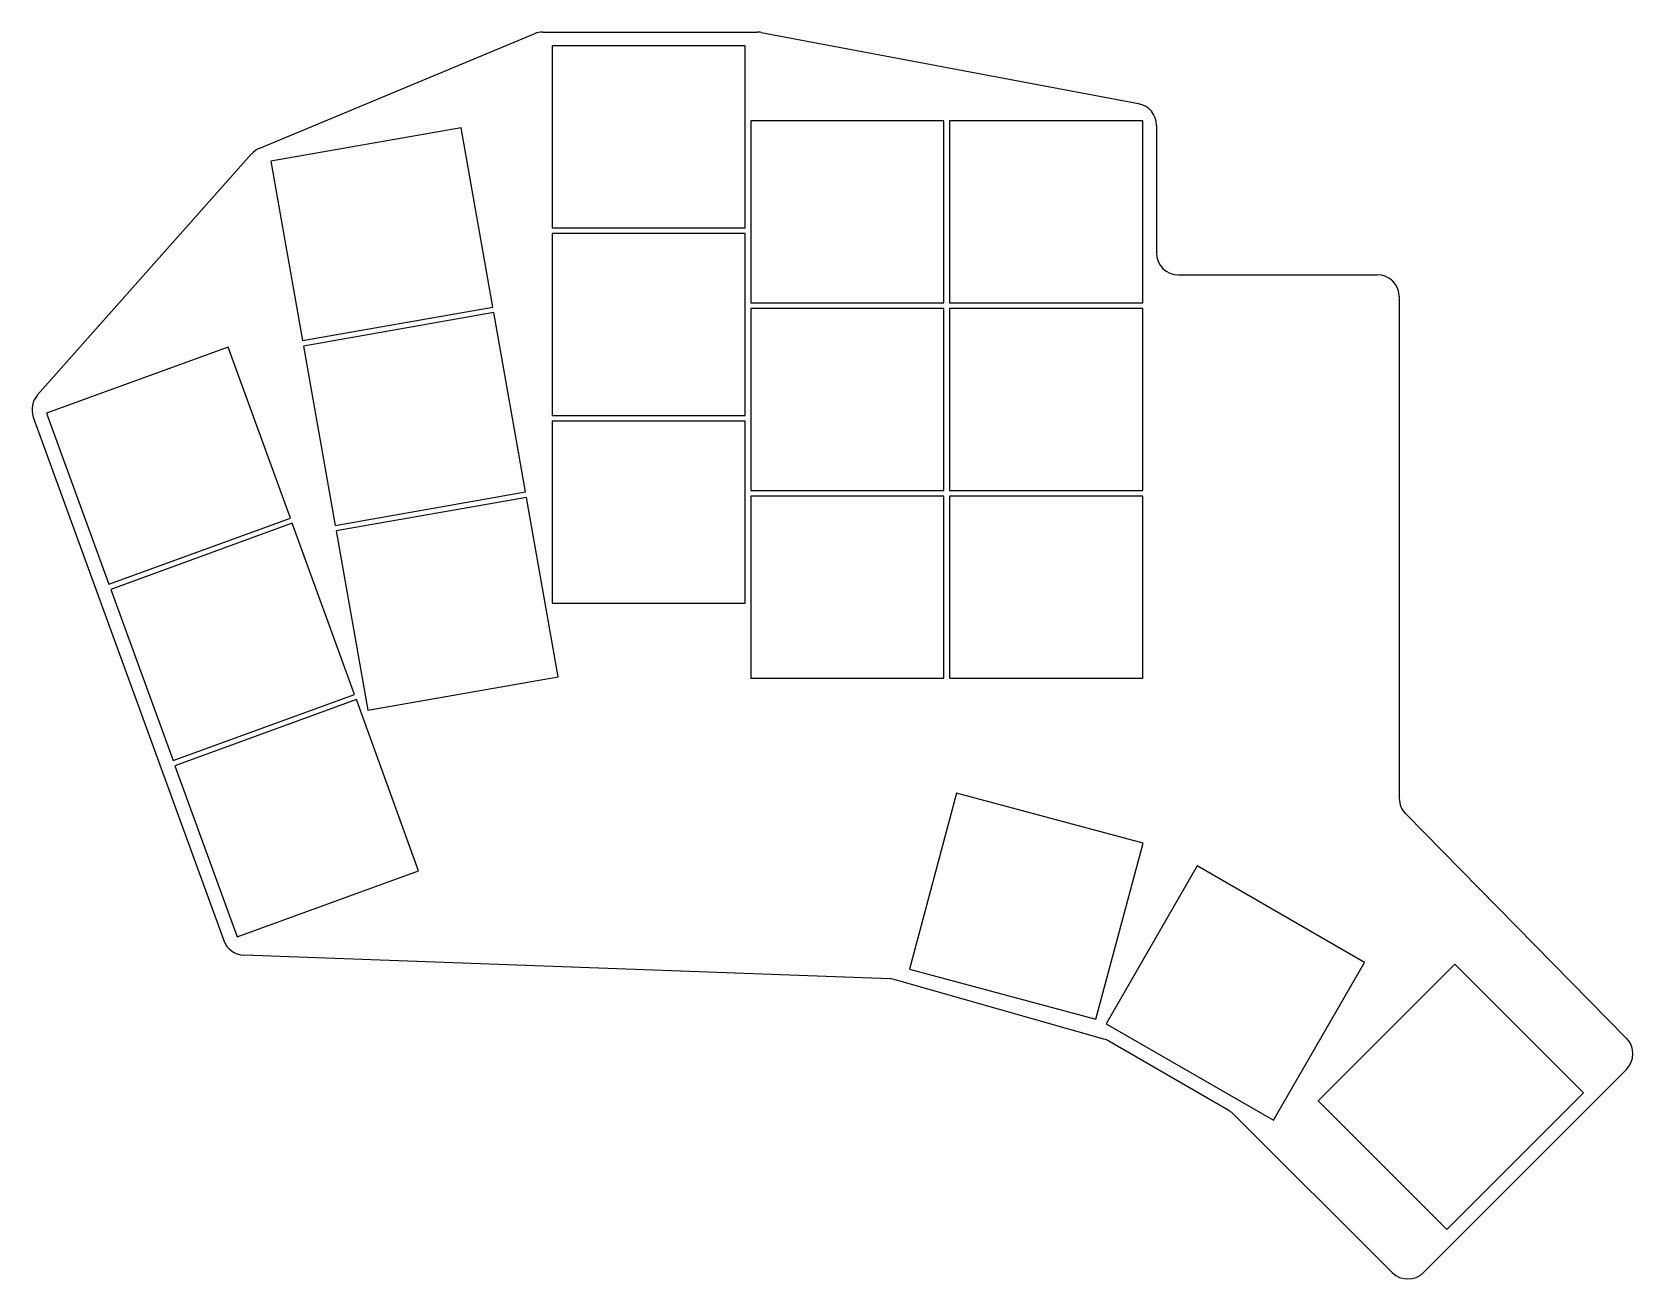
# Model space of a CAD drawing. Header units: millimetres. Extents: x 26 to 171, y -142 to -29.
import ezdxf

# ---------------------------------------------------------------- set-up
doc = ezdxf.new("R2010")
doc.units = ezdxf.units.MM

msp = doc.modelspace()

# ---------------------------------------------------------------- linework, layer by layer
for p, q in [((46.64, -39.29), (71.52, -28.93)), ((72.29, -28.77), (91.71, -28.77)), ((92.08, -28.81), (126.26, -35.26)), ((90.64, -30.02), (73.14, -30.02)), ((73.14, -30.02), (73.14, -46.52)), ((90.64, -46.52), (90.64, -30.02)), ((64.9, -37.44), (47.66, -40.48)), ((67.76, -53.69), (64.9, -37.44)), ((108.64, -36.82), (91.14, -36.82)), ((91.14, -36.82), (91.14, -53.32)), ((108.64, -53.32), (108.64, -36.82)), ((126.64, -36.82), (109.14, -36.82)), ((109.14, -36.82), (109.14, -53.32)), ((126.64, -53.32), (126.64, -36.82)), ((127.89, -37.23), (127.89, -48.77)), ((26.52, -61.65), (45.91, -39.81)), ((47.66, -40.48), (50.53, -56.73)), ((73.14, -46.52), (90.64, -46.52)), ((90.64, -47.02), (73.14, -47.02)), ((73.14, -47.02), (73.14, -63.52)), ((90.64, -63.52), (90.64, -47.02)), ((129.89, -50.77), (147.89, -50.77)), ((91.14, -53.32), (108.64, -53.32)), ((109.14, -53.32), (126.64, -53.32)), ((149.89, -52.77), (149.89, -98.2)), ((50.53, -56.73), (67.76, -53.69)), ((67.85, -54.19), (50.61, -57.22)), ((70.71, -70.43), (67.85, -54.19)), ((108.64, -53.82), (91.14, -53.82)), ((91.14, -53.82), (91.14, -70.32)), ((108.64, -70.32), (108.64, -53.82)), ((126.64, -53.82), (109.14, -53.82)), ((109.14, -53.82), (109.14, -70.32)), ((126.64, -70.32), (126.64, -53.82)), ((43.77, -57.31), (27.33, -63.29)), ((49.42, -72.81), (43.77, -57.31)), ((50.61, -57.22), (53.48, -73.47)), ((26.13, -63.66), (43.39, -111.08)), ((27.33, -63.29), (32.97, -78.8)), ((73.14, -63.52), (90.64, -63.52)), ((90.64, -64.02), (73.14, -64.02)), ((73.14, -64.02), (73.14, -80.52)), ((90.64, -80.52), (90.64, -64.02)), ((53.48, -73.47), (70.71, -70.43)), ((70.8, -70.93), (53.57, -73.97)), ((73.67, -87.18), (70.8, -70.93)), ((91.14, -70.32), (108.64, -70.32)), ((108.64, -70.82), (91.14, -70.82)), ((91.14, -70.82), (91.14, -87.32)), ((108.64, -87.32), (108.64, -70.82)), ((109.14, -70.32), (126.64, -70.32)), ((126.64, -70.82), (109.14, -70.82)), ((109.14, -70.82), (109.14, -87.32)), ((126.64, -87.32), (126.64, -70.82)), ((32.97, -78.8), (49.42, -72.81)), ((49.59, -73.28), (33.14, -79.27)), ((55.23, -88.79), (49.59, -73.28)), ((53.57, -73.97), (56.43, -90.22)), ((33.14, -79.27), (38.79, -94.77)), ((73.14, -80.52), (90.64, -80.52)), ((56.43, -90.22), (73.67, -87.18)), ((91.14, -87.32), (108.64, -87.32)), ((109.14, -87.32), (126.64, -87.32)), ((38.79, -94.77), (55.23, -88.79)), ((55.4, -89.25), (38.96, -95.24)), ((61.04, -104.76), (55.4, -89.25)), ((38.96, -95.24), (44.6, -110.75)), ((109.78, -97.74), (105.51, -113.68)), ((126.68, -102.27), (109.78, -97.74)), ((150.47, -99.61), (170.49, -119.94)), ((122.41, -118.21), (126.68, -102.27)), ((131.59, -104.32), (123.34, -118.61)), ((146.74, -113.07), (131.59, -104.32)), ((44.6, -110.75), (61.04, -104.76)), ((103.73, -114.55), (45.2, -112.4)), ((138.49, -127.36), (146.74, -113.07)), ((105.51, -113.68), (122.41, -118.21)), ((154.91, -113.22), (142.54, -125.59)), ((166.58, -124.89), (154.91, -113.22)), ((123.12, -120), (104.21, -114.63)), ((123.34, -118.61), (138.49, -127.36)), ((134.39, -126.44), (123.58, -120.2)), ((170.48, -122.76), (152.08, -141.15)), ((142.54, -125.59), (154.2, -137.26)), ((154.2, -137.26), (166.58, -124.89)), ((149.25, -141.16), (134.81, -126.76))]:
    msp.add_line(p, q)
for centre, start, end in [((72.29, -30.77), 90, 112.6158), ((91.71, -30.77), 79.3035, 90), ((125.89, -37.23), 0, 79.3035), ((47.41, -41.14), 112.6158, 138.3968), ((129.89, -48.77), 180, 270), ((147.89, -52.77), 0, 90), ((28.01, -62.98), 138.3968, 200), ((151.89, -98.2), 180, 224.5579), ((45.27, -110.4), 200, 267.8926), ((103.66, -116.55), 74.1309, 87.8926), ((122.58, -121.93), 60, 74.1309), ((169.06, -121.34), 315, 44.5579), ((133.39, -128.17), 45.0948, 60), ((150.67, -139.74), 225.0948, 315)]:
    msp.add_arc(centre, 2, start, end)

doc.saveas('drawing.dxf')
